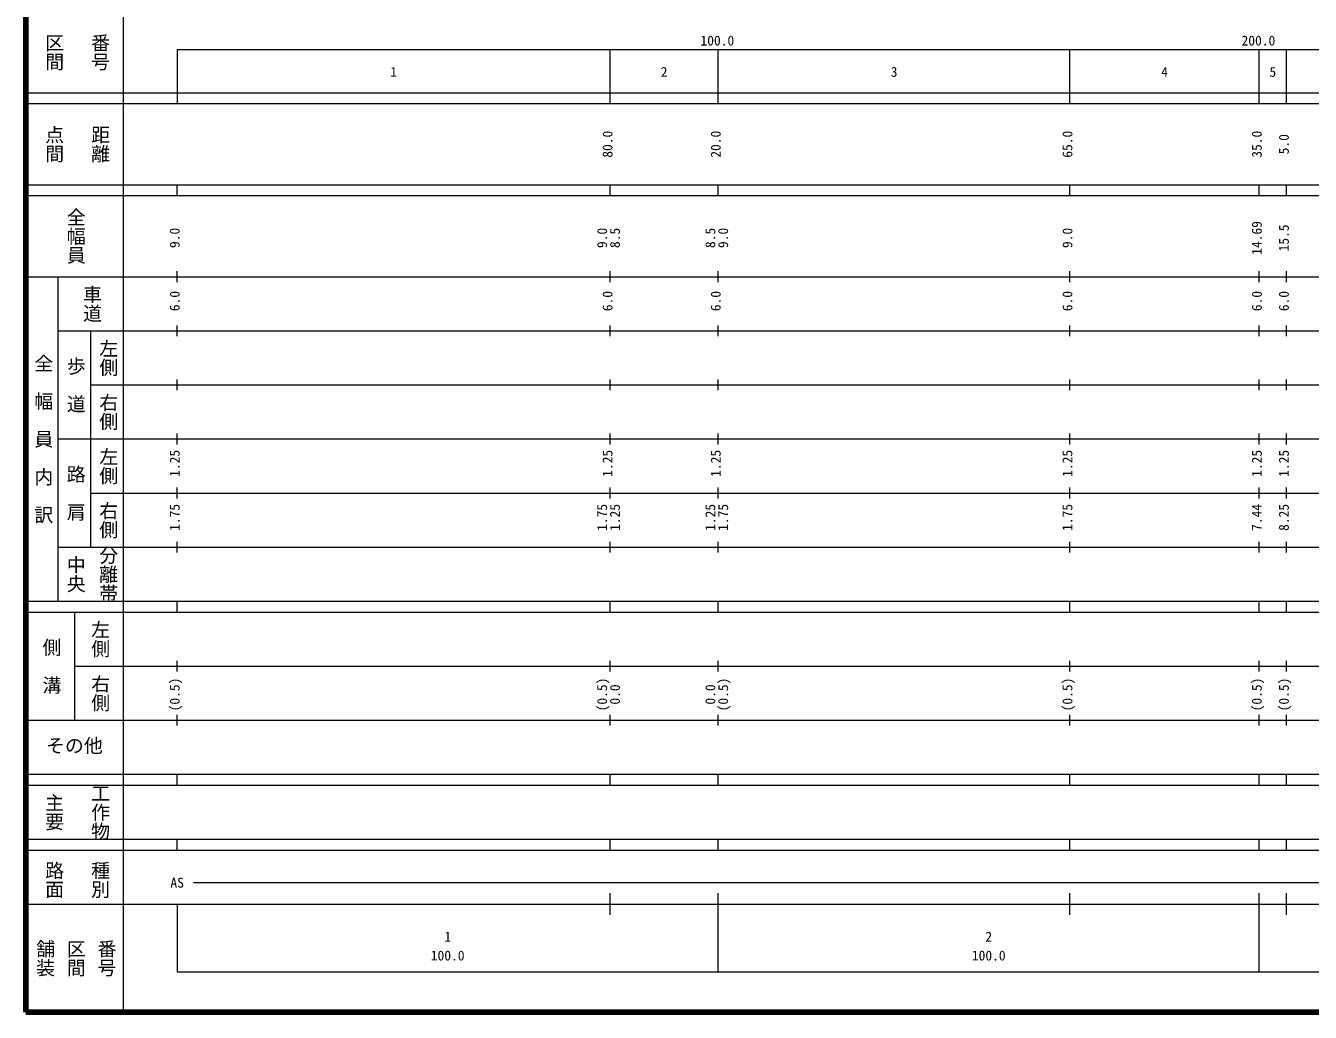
# Model space of a CAD drawing. Units: millimetres on the paper, enlarged 1000 times. Extents: x -24219 to 615781, y -164916 to 195084.
# Drawn here: x -24219 to 213208, y -164916 to 17492 of the extents above; entities that cross this region are included whole.
import ezdxf
from ezdxf.enums import TextEntityAlignment as Align

# ---------------------------------------------------------------- set-up
doc = ezdxf.new("R2010")
doc.units = ezdxf.units.MM
doc.header["$LTSCALE"] = 1000
doc.layers.add('M-SUV', color=7, linetype='Continuous', lineweight=13)
doc.layers.add('M-TTL', color=2, linetype='Continuous', lineweight=140)
doc.styles.add('@ＭＳ ゴシック', font='')
doc.styles.add('ＭＳ ゴシック', font='')
doc.styles.get('@ＭＳ ゴシック').set_extended_font_data('@MS Gothic')
doc.styles.get('ＭＳ ゴシック').set_extended_font_data('MS Gothic')

msp = doc.modelspace()

# ---------------------------------------------------------------- linework, layer by layer
at = {"layer": 'M-SUV'}
for p, q in [((-6219, 185084), (-6219, -164916)), ((3781, 13083), (514781, 13083)), ((3781, 13083), (3781, 3083)), ((83781, 3084), (83781, 13084)), ((103781, 3084), (103781, 13084)), ((168781, 3084), (168781, 13084)), ((203781, 3084), (203781, 13084)), ((208781, 3084), (208781, 13084)), ((-24219, 5083), (514781, 5083)), ((-24219, 3083), (514781, 3083)), ((-24219, -11917), (514781, -11917)), ((-24219, -13917), (514781, -13917)), ((3781, -13917), (3781, -11917)), ((83781, -13916), (83781, -11916)), ((103781, -13916), (103781, -11916)), ((168781, -13916), (168781, -11916)), ((203781, -13916), (203781, -11916)), ((208781, -13916), (208781, -11916)), ((3781, -29917), (3781, -27917)), ((83781, -29916), (83781, -27916)), ((103781, -29916), (103781, -27916)), ((168781, -29916), (168781, -27916)), ((203781, -29916), (203781, -27916)), ((208781, -29916), (208781, -27916)), ((-24219, -28917), (514781, -28917)), ((-18219, -88917), (-18219, -28917)), ((3781, -39917), (3781, -37917)), ((83781, -39916), (83781, -37916)), ((103781, -39916), (103781, -37916)), ((168781, -39916), (168781, -37916)), ((203781, -39916), (203781, -37916)), ((208781, -39916), (208781, -37916)), ((-18219, -38917), (514781, -38917)), ((-12219, -38917), (-12219, -78917)), ((-12219, -48917), (514781, -48917)), ((3781, -49917), (3781, -47917)), ((83781, -49916), (83781, -47916)), ((103781, -49916), (103781, -47916)), ((168781, -49916), (168781, -47916)), ((203781, -49916), (203781, -47916)), ((208781, -49916), (208781, -47916)), ((-18219, -58917), (514781, -58917)), ((3781, -59917), (3781, -57917)), ((83781, -59916), (83781, -57916)), ((103781, -59916), (103781, -57916)), ((168781, -59916), (168781, -57916)), ((203781, -59916), (203781, -57916)), ((208781, -59916), (208781, -57916)), ((3781, -69917), (3781, -67917)), ((83781, -69916), (83781, -67916)), ((103781, -69916), (103781, -67916)), ((168781, -69916), (168781, -67916)), ((203781, -69916), (203781, -67916)), ((208781, -69916), (208781, -67916)), ((-12219, -68917), (514781, -68917)), ((3781, -79917), (3781, -77917)), ((83781, -79916), (83781, -77916)), ((103781, -79916), (103781, -77916)), ((168781, -79916), (168781, -77916)), ((203781, -79916), (203781, -77916)), ((208781, -79916), (208781, -77916)), ((-18219, -78917), (514781, -78917)), ((-24219, -88917), (514781, -88917)), ((3781, -90917), (3781, -88917)), ((83781, -90916), (83781, -88916)), ((103781, -90916), (103781, -88916)), ((168781, -90916), (168781, -88916)), ((203781, -90916), (203781, -88916)), ((208781, -90916), (208781, -88916)), ((-24219, -90917), (514781, -90917)), ((-15219, -90917), (-15219, -110917)), ((-15219, -100917), (514781, -100917)), ((3781, -101917), (3781, -99917)), ((83781, -101916), (83781, -99916)), ((103781, -101916), (103781, -99916)), ((168781, -101916), (168781, -99916)), ((203781, -101916), (203781, -99916)), ((208781, -101916), (208781, -99916)), ((-24219, -110917), (514781, -110917)), ((3781, -111917), (3781, -109917)), ((83781, -111916), (83781, -109916)), ((103781, -111916), (103781, -109916)), ((168781, -111916), (168781, -109916)), ((203781, -111916), (203781, -109916)), ((208781, -111916), (208781, -109916)), ((-24219, -120917), (514781, -120917)), ((3781, -122917), (3781, -120917)), ((83781, -122916), (83781, -120916)), ((103781, -122916), (103781, -120916)), ((168781, -122916), (168781, -120916)), ((203781, -122916), (203781, -120916)), ((208781, -122916), (208781, -120916)), ((-24219, -122917), (514781, -122917)), ((-24219, -132917), (514781, -132917)), ((3781, -134917), (3781, -132917)), ((83781, -134916), (83781, -132916)), ((103781, -134916), (103781, -132916)), ((168781, -134916), (168781, -132916)), ((203781, -134916), (203781, -132916)), ((208781, -134916), (208781, -132916)), ((-24219, -134917), (514781, -134917)), ((6781, -140916), (500781, -140916)), ((83781, -146916), (83781, -142916)), ((103781, -157416), (103781, -142916)), ((168781, -146916), (168781, -142916)), ((203781, -157416), (203781, -142916)), ((208781, -146916), (208781, -142916)), ((-24219, -144917), (514781, -144917)), ((3781, -144917), (3781, -157416)), ((3781, -157416), (514781, -157416))]:
    msp.add_line(p, q, dxfattribs=at)
at = {"layer": 'M-TTL'}
for p, q in [((-24219, 195084), (-24219, -164916)), ((-24219, -164916), (615781, -164916))]:
    msp.add_line(p, q, dxfattribs=at)

# ---------------------------------------------------------------- texts
at = {"layer": 'M-SUV'}
for s, height, rotation, style, p in [('区間', 2566, 270, '@ＭＳ ゴシック', (-20969, 16083)), ('番号', 2566, 270, '@ＭＳ ゴシック', (-12469, 16083)), ('点間', 2566, 270, '@ＭＳ ゴシック', (-20969, -917)), ('距離', 2566, 270, '@ＭＳ ゴシック', (-12469, -917)), ('80.0', 1833, 90, 'ＭＳ ゴシック', (84781, -6916)), ('20.0', 1833, 90, 'ＭＳ ゴシック', (104781, -6916)), ('65.0', 1833, 90, 'ＭＳ ゴシック', (169781, -6916)), ('35.0', 1833, 90, 'ＭＳ ゴシック', (204781, -6916)), ('5.0', 1833, 90, 'ＭＳ ゴシック', (209781, -6291)), ('全幅員', 2566, 270, '@ＭＳ ゴシック', (-16969, -16167)), ('14.69', 1833, 90, 'ＭＳ ゴシック', (204781, -24867)), ('9.0', 1833, 90, 'ＭＳ ゴシック', (4781, -23617)), ('9.0', 1833, 90, 'ＭＳ ゴシック', (83781, -23617)), ('8.5', 1833, 90, 'ＭＳ ゴシック', (86151, -23617)), ('8.5', 1833, 90, 'ＭＳ ゴシック', (103781, -23617)), ('9.0', 1833, 90, 'ＭＳ ゴシック', (106151, -23617)), ('9.0', 1833, 90, 'ＭＳ ゴシック', (169781, -23617)), ('15.5', 1833, 90, 'ＭＳ ゴシック', (209781, -24242)), ('車道', 2566, 270, '@ＭＳ ゴシック', (-13969, -30417)), ('6.0', 1833, 90, 'ＭＳ ゴシック', (4781, -35291)), ('6.0', 1833, 90, 'ＭＳ ゴシック', (84781, -35291)), ('6.0', 1833, 90, 'ＭＳ ゴシック', (104781, -35291)), ('6.0', 1833, 90, 'ＭＳ ゴシック', (169781, -35291)), ('6.0', 1833, 90, 'ＭＳ ゴシック', (204781, -35291)), ('6.0', 1833, 90, 'ＭＳ ゴシック', (209781, -35291)), ('左側', 2566, 270, '@ＭＳ ゴシック', (-10969, -40417)), ('全\u3000幅\u3000員\u3000内\u3000訳', 2566, 270, '@ＭＳ ゴシック', (-22969, -43167)), ('歩\u3000道', 2566, 270, '@ＭＳ ゴシック', (-16969, -43667)), ('右側', 2566, 270, '@ＭＳ ゴシック', (-10969, -50417)), ('左側', 2566, 270, '@ＭＳ ゴシック', (-10969, -60417)), ('1.25', 1833, 90, 'ＭＳ ゴシック', (4781, -65916)), ('1.25', 1833, 90, 'ＭＳ ゴシック', (84781, -65916)), ('1.25', 1833, 90, 'ＭＳ ゴシック', (104781, -65916)), ('1.25', 1833, 90, 'ＭＳ ゴシック', (169781, -65916)), ('1.25', 1833, 90, 'ＭＳ ゴシック', (204781, -65916)), ('1.25', 1833, 90, 'ＭＳ ゴシック', (209781, -65916)), ('路\u3000肩', 2566, 270, '@ＭＳ ゴシック', (-16969, -63667)), ('右側', 2566, 270, '@ＭＳ ゴシック', (-10969, -70417)), ('1.75', 1833, 90, 'ＭＳ ゴシック', (4781, -75916)), ('1.75', 1833, 90, 'ＭＳ ゴシック', (83781, -75916)), ('1.25', 1833, 90, 'ＭＳ ゴシック', (86151, -75916)), ('1.25', 1833, 90, 'ＭＳ ゴシック', (103781, -75916)), ('1.75', 1833, 90, 'ＭＳ ゴシック', (106151, -75916)), ('1.75', 1833, 90, 'ＭＳ ゴシック', (169781, -75916)), ('7.44', 1833, 90, 'ＭＳ ゴシック', (204781, -75916)), ('8.25', 1833, 90, 'ＭＳ ゴシック', (209781, -75916)), ('中央', 2566, 270, '@ＭＳ ゴシック', (-16969, -80417)), ('分離帯', 2566, 270, '@ＭＳ ゴシック', (-10969, -78667)), ('左側', 2566, 270, '@ＭＳ ゴシック', (-12469, -92417)), ('側\u3000溝', 2566, 270, '@ＭＳ ゴシック', (-21469, -95667)), ('右側', 2566, 270, '@ＭＳ ゴシック', (-12469, -102417)), ('(0.5)', 1833, 90, 'ＭＳ ゴシック', (4781, -109277)), ('(0.5)', 1833, 90, 'ＭＳ ゴシック', (83781, -109277)), ('0.0', 1833, 90, 'ＭＳ ゴシック', (86151, -108027)), ('0.0', 1833, 90, 'ＭＳ ゴシック', (103781, -108027)), ('(0.5)', 1833, 90, 'ＭＳ ゴシック', (106151, -109277)), ('(0.5)', 1833, 90, 'ＭＳ ゴシック', (169781, -109277)), ('(0.5)', 1833, 90, 'ＭＳ ゴシック', (204781, -109277)), ('(0.5)', 1833, 90, 'ＭＳ ゴシック', (209781, -109277)), ('工作物', 2566, 270, '@ＭＳ ゴシック', (-12469, -122667)), ('主要', 2566, 270, '@ＭＳ ゴシック', (-20969, -124417)), ('路面', 2566, 270, '@ＭＳ ゴシック', (-20969, -136917)), ('種別', 2566, 270, '@ＭＳ ゴシック', (-12469, -136917)), ('舗装', 2566, 270, '@ＭＳ ゴシック', (-22636, -151417)), ('区間', 2566, 270, '@ＭＳ ゴシック', (-16969, -151417)), ('番号', 2566, 270, '@ＭＳ ゴシック', (-11302, -151417))]:
    msp.add_text(s, height=height, rotation=rotation, dxfattribs=dict(at, style=style)).set_placement(p, align=Align.BOTTOM_LEFT)
at = {"layer": 'M-SUV', "style": 'ＭＳ ゴシック'}
for s, height, p in [('100.0', 1833, (100500, 13278)), ('200.0', 1833, (200500, 13278)), ('1', 1833, (43156, 7489)), ('2', 1833, (93156, 7489)), ('3', 1833, (135656, 7489)), ('4', 1833, (185656, 7489)), ('5', 1833, (205656, 7489)), ('その他', 2566, (-20469, -117667)), ('AS', 1833, (2531, -142416)), ('1', 1833, (53156, -152393)), ('2', 1833, (153156, -152393)), ('100.0', 1833, (50656, -155883)), ('100.0', 1833, (150656, -155883))]:
    msp.add_text(s, height=height, dxfattribs=at).set_placement(p, align=Align.BOTTOM_LEFT)

doc.saveas('drawing.dxf')
